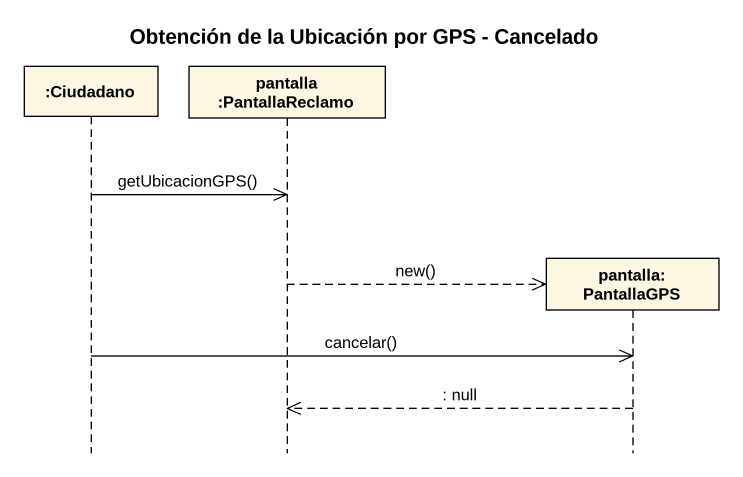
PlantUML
@startuml
title Obtención de la Ubicación por GPS - Cancelado
hide footbox
participant ":Ciudadano" as Ciudadano
participant "pantalla :PantallaReclamo" as pantalla_PantallaReclamo
participant "pantalla: PantallaGPS" as pantalla_PantallaGPS

Ciudadano ->> pantalla_PantallaReclamo : getUbicacionGPS()
pantalla_PantallaReclamo -->> pantalla_PantallaGPS ** : new()
Ciudadano ->> pantalla_PantallaGPS : cancelar()
pantalla_PantallaGPS -->> pantalla_PantallaReclamo : : null
@enduml
